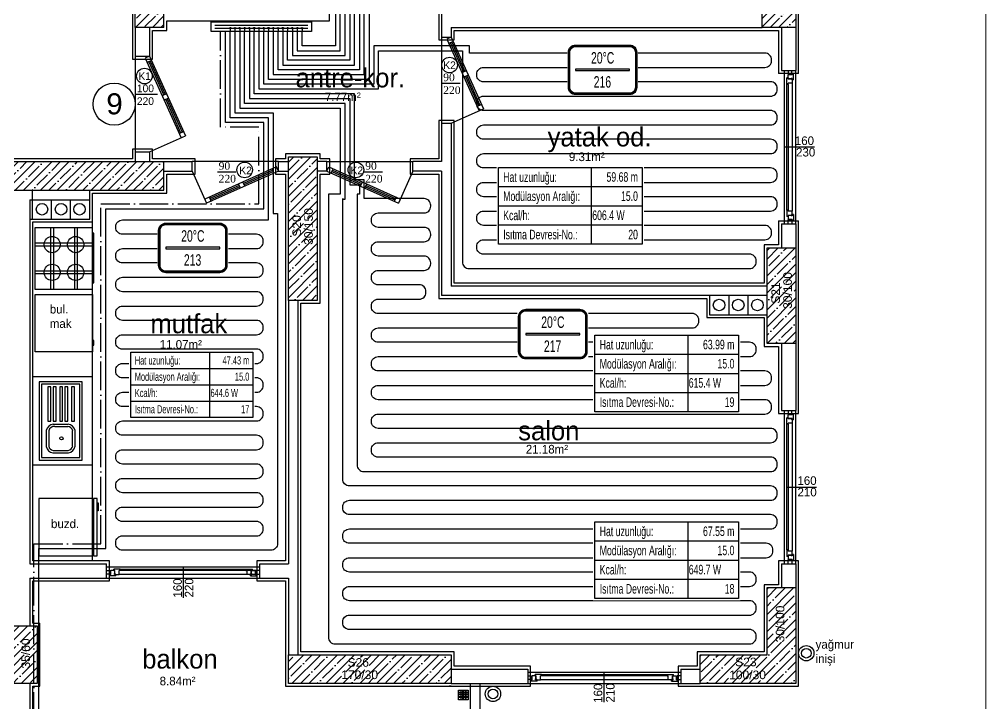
# Model space of a CAD drawing. Header units: centimetres. Extents: x 275281 to 287704, y -444050 to -441150.
# Drawn here: x 280409 to 281418, y -443572 to -442857 of the extents above; entities that cross this region are included whole.
import ezdxf
from ezdxf.enums import TextEntityAlignment as Align

# ---------------------------------------------------------------- set-up
doc = ezdxf.new("R2010")
doc.units = ezdxf.units.CM
doc.linetypes.add('ROTAS_ISITMA_DONUS', pattern=[40, 30, -5, 0, -5])
doc.layers.add('ANTED', color=144, linetype='CONTINUOUS', lineweight=0)
doc.layers.add('ROTAS-ISITMA-PEX', color=1, linetype='Continuous', lineweight=30)
for name, color, linetype in [('MKDU0', 50, 'CONTINUOUS'), ('ROTAS-ISITMA-DONUS-BORU', 30, 'ROTAS_ISITMA_DONUS'), ('ROTAS-ISITMA-ETIKET', 2, 'Continuous'), ('ROTAS-ISITMA-GIDIS-BORU', 10, 'Continuous'), ('ROTAS-ISITMA-KOLLEKTOR', 1, 'Continuous'), ('ROTAS-ISITMA-MAHAL-ETIKET', 2, 'Continuous')]:
    doc.layers.add(name, color=color, linetype=linetype)
doc.styles.add('arial_1_18', font='arial.ttf', dxfattribs={"height": 0.2})
doc.styles.add('ROTAS-YAZI', font='arial.ttf')
pattern_1 = [(45, (257949.839, -437638.89), (-8.838835, 8.838835), []), (45, (257958.678, -437638.89), (-8.838835, 8.838835), [15.625, -3.125, 0, -3.125])]

# ---------------------------------------------------------------- blocks, each defined once
blk = doc.blocks.new('ROTAS-YI-MAHAL')
at = {"color": 2, "extrusion": (0, 0, -1)}
for points in [[(35.7, -18.4), (35.7, 18.4, 0.414214), (28.2, 25.9), (-28.2, 25.9, 0.414214), (-35.7, 18.4), (-35.7, -18.4, 0.414214), (-28.2, -25.9), (28.2, -25.9, 0.414214)], [(34.2, -18.4), (34.2, 18.4, 0.414214), (28.2, 24.4), (-28.2, 24.4, 0.414214), (-34.2, 18.4), (-34.2, -18.4, 0.414214), (-28.2, -24.4), (28.2, -24.4, 0.414214)]]:
    blk.add_lwpolyline(points, format="xyb", close=True, dxfattribs=at)
at = {"color": 4, "extrusion": (0, 0, -1)}
for points in [[(35.2, -18.4), (35.2, 18.4, 0.414214), (28.2, 25.4), (-28.2, 25.4, 0.414214), (-35.2, 18.4), (-35.2, -18.4, 0.414214), (-28.2, -25.4), (28.2, -25.4, 0.414214)], [(34.7, -18.4), (34.7, 18.4, 0.414214), (28.2, 24.9), (-28.2, 24.9, 0.414214), (-34.7, 18.4), (-34.7, -18.4, 0.414214), (-28.2, -24.9), (28.2, -24.9, 0.414214)]]:
    blk.add_lwpolyline(points, format="xyb", close=True, dxfattribs=at)
at = {"color": 2, "extrusion": (0, 0, -1)}
blk.add_lwpolyline([(28.2, -0.8), (-28.2, -0.8), (-28.2, 0.8), (28.2, 0.8)], close=True, dxfattribs=at)
at = {"color": 4, "style": 'ROTAS-YAZI', "width": 0.65}
blk.add_attdef('DERECE', (-12.1, 6.5), '', height=12, dxfattribs=at)
at = {"color": 2, "style": 'ROTAS-YAZI', "width": 0.65, "flags": 1}
for tag in ['ALAN', 'MAHAL']:
    blk.add_attdef(tag, (0, 0), '', height=5, dxfattribs=at)
at = {"color": 1, "style": 'ROTAS-YAZI', "width": 0.65}
blk.add_attdef('NO', (-9.3, -18.6), '', height=12, dxfattribs=at)
blk = doc.blocks.new('ROTAS-YI-ETIKET')
at = {"color": 2}
for p, q in [((96.9, 0), (96.9, -80)), ((0, -20), (150, -20)), ((0, -40), (150, -40)), ((0, -60), (150, -60))]:
    blk.add_line(p, q, dxfattribs=at)
at = {"color": 2, "extrusion": (0, 0, -1)}
blk.add_lwpolyline([(-150, 0), (-150, -80), (0, -80), (0, 0)], close=True, dxfattribs=at)
at = {"color": 2, "style": 'ROTAS-YAZI', "width": 0.65}
for s, p in [('Hat uzunluğu:', (5, -10)), ('Modülasyon Aralığı:', (5, -30)), ('Kcal/h:', (5, -50)), ('Isıtma Devresi-No.:', (5, -70))]:
    blk.add_text(s, height=10, dxfattribs=at).set_placement(p, align=Align.MIDDLE_LEFT)
at = {"color": 2, "style": 'ROTAS-YAZI', "width": 0.65, "flags": 1}
for tag in ['ALAN', 'NO', 'DERECE', 'BORU', 'MAHAL']:
    blk.add_attdef(tag, (0, 0), '', height=5, dxfattribs=at)
at = {"color": 2, "style": 'ROTAS-YAZI', "width": 0.65}
for tag, p in [('UZ', (145.7, -14.9)), ('AR', (145.7, -34.9)), ('NO1', (145.7, -75))]:
    blk.add_attdef(tag, text='', height=10, dxfattribs=at).set_placement(p, align=Align.RIGHT)
blk.add_attdef('YER', (98, -54.9), '', height=10, dxfattribs=at)

msp = doc.modelspace()

# ---------------------------------------------------------------- hatches: boundary and pattern name
at = {"layer": 'MKDU0', "ltscale": 0.03}
h = msp.add_hatch(dxfattribs=at)
h.set_pattern_fill('ANSI35', color=8, scale=50, style=0)
h.set_pattern_definition(pattern_1)
h.paths.add_polyline_path([(280559.7, -442560.8), (280529.7, -442560.8), (280529.7, -442865.8), (280559.7, -442865.8)])
h.paths.add_polyline_path([(280557.2, -442848.1), (280557.2, -442779.1), (280543.2, -442779.1), (280543.2, -442848.1)], flags=24)
h = msp.add_hatch(dxfattribs=at)
h.set_pattern_fill('ANSI35', color=8, scale=50, style=0)
h.set_pattern_definition(pattern_1)
h.paths.add_polyline_path([(281219.7, -442805.8), (281184.7, -442805.8), (281184.7, -442865.8), (281219.7, -442865.8)])
h.paths.add_polyline_path([(281214.8, -442851.8), (281214.8, -442815.7), (281200.8, -442815.7), (281200.8, -442851.8)], flags=24)
h.paths.add_polyline_path([(281202, -442846.3), (281202, -442819.3), (281188, -442819.3), (281188, -442846.3)], flags=24)
h = msp.add_hatch(dxfattribs=at)
h.set_pattern_fill('ANSI35', color=8, scale=50, style=0)
h.set_pattern_definition(pattern_1)
h.paths.add_polyline_path([(280719.7, -443000.8), (280689.7, -443000.8), (280689.7, -443150.8), (280719.7, -443150.8)])
h.paths.add_polyline_path([(280717.7, -443095.2), (280717.7, -443052.1), (280703.7, -443052.1), (280703.7, -443095.2)], flags=24)
h.paths.add_polyline_path([(280705.4, -443086.6), (280705.4, -443059.5), (280691.4, -443059.5), (280691.4, -443086.6)], flags=24)
h = msp.add_hatch(dxfattribs=at)
h.set_pattern_fill('ANSI35', color=8, scale=50, style=0)
h.set_pattern_definition(pattern_1)
h.paths.add_polyline_path([(280559.7, -443035.8), (280559.7, -443005.8), (280259.7, -443005.8), (280259.7, -443035.8)])
h.paths.add_polyline_path([(280282.4, -443033.3), (280351.4, -443033.3), (280351.4, -443019.3), (280282.4, -443019.3)], flags=24)
h = msp.add_hatch(dxfattribs=at)
h.set_pattern_fill('ANSI35', color=8, scale=50, style=0)
h.set_pattern_definition(pattern_1)
h.paths.add_polyline_path([(281219.7, -443095.8), (281189.7, -443095.8), (281189.7, -443195.8), (281219.7, -443195.8)])
h.paths.add_polyline_path([(281218.1, -443161.9), (281218.1, -443118.8), (281204.1, -443118.8), (281204.1, -443161.9)], flags=24)
h.paths.add_polyline_path([(281205.7, -443156.6), (281205.7, -443129.6), (281191.7, -443129.6), (281191.7, -443156.6)], flags=24)
h = msp.add_hatch(dxfattribs=at)
h.set_pattern_fill('ANSI35', color=8, scale=50, style=0)
h.set_pattern_definition(pattern_1)
h.paths.add_polyline_path([(281219.7, -443450.8), (281189.7, -443450.8), (281189.7, -443520.8), (281119.7, -443520.8), (281119.7, -443550.8), (281219.7, -443550.8)])
h.paths.add_polyline_path([(281210.2, -443510.3), (281210.2, -443467.2), (281196.3, -443467.2), (281196.3, -443510.3)], flags=24)
h.paths.add_polyline_path([(281147.8, -443548.9), (281190.9, -443548.9), (281190.9, -443534.9), (281147.8, -443534.9)], flags=24)
h.paths.add_polyline_path([(281154, -443535.3), (281181.1, -443535.3), (281181.1, -443521.4), (281154, -443521.4)], flags=24)
h = msp.add_hatch(dxfattribs=at)
h.set_pattern_fill('ANSI35', color=8, scale=50, style=0)
h.set_pattern_definition(pattern_1)
h.paths.add_polyline_path([(280427.2, -443490.8), (280392.2, -443490.8), (280392.2, -443550.8), (280427.2, -443550.8)])
h.paths.add_polyline_path([(280422.3, -443537.6), (280422.3, -443501.5), (280408.3, -443501.5), (280408.3, -443537.6)], flags=24)
h.paths.add_polyline_path([(280409.2, -443534), (280409.2, -443507), (280395.3, -443507), (280395.3, -443534)], flags=24)
h = msp.add_hatch(dxfattribs=at)
h.set_pattern_fill('ANSI35', color=8, scale=50, style=0)
h.set_pattern_definition(pattern_1)
h.paths.add_polyline_path([(280859.7, -443520.8), (280689.7, -443520.8), (280689.7, -443550.8), (280859.7, -443550.8)])
h.paths.add_polyline_path([(280742.5, -443548.8), (280785.6, -443548.8), (280785.6, -443534.8), (280742.5, -443534.8)], flags=24)
h.paths.add_polyline_path([(280749.1, -443535.9), (280776.2, -443535.9), (280776.2, -443521.9), (280749.1, -443521.9)], flags=24)

# ---------------------------------------------------------------- linework, layer by layer
at = {"layer": 'ANTED'}
msp.add_line((281418.1, -444049.6), (281418.1, -441149.6), dxfattribs=at)
at = {"layer": 'MKDU0', "color": 8, "ltscale": 0.03}
for p, q in [((280526.7, -442790.8), (280526.7, -442865.8)), ((281222.7, -442865.8), (281222.7, -442805.8)), ((280732.7, -442858.8), (280732.7, -442832.8)), ((280849.7, -442845.8), (280849.7, -442875.8)), ((280562.7, -442858.7), (280732.7, -442858.7)), ((280562.7, -442868.8), (280562.7, -442858.7)), ((280846.7, -442850.8), (280846.7, -442865.8)), ((280526.7, -442865.8), (280526.7, -442898.8)), ((280529.7, -442865.8), (280529.7, -442895.8)), ((280544.7, -442865.8), (280544.7, -442895.8)), ((280547.7, -442898.8), (280547.7, -442868.8)), ((280547.7, -442868.8), (280562.7, -442868.8)), ((280846.7, -442865.8), (280846.7, -442878.8)), ((280859.7, -442865.8), (280859.7, -442875.8)), ((280859.7, -442865.8), (281184.7, -442865.8)), ((280862.7, -442878.8), (280862.7, -442868.8)), ((280862.7, -442868.8), (280909.7, -442868.8)), ((280909.7, -442868.8), (281184.7, -442868.8)), ((281184.7, -442868.8), (281201.7, -442868.8)), ((281201.7, -442868.8), (281201.7, -442913.8)), ((281204.7, -442865.8), (281204.7, -442910.8)), ((281219.7, -442865.8), (281219.7, -442910.8)), ((281222.7, -442913.8), (281222.7, -442865.8)), ((280846.7, -442878.8), (280862.7, -442878.8)), ((280849.7, -442875.8), (280859.7, -442875.8)), ((280849.7, -442875.8), (280849.7, -442965.8)), ((280859.7, -442875.8), (280855.1, -442877.8)), ((280855.1, -442877.8), (280888.8, -442952.7)), ((280859.7, -442875.8), (280893.4, -442950.6)), ((280861.8, -442880.3), (280857.2, -442882.4)), ((280858.8, -442881.6), (280872.6, -442912.2)), ((280860.3, -442881), (280874, -442911.6)), ((280526.7, -442898.8), (280547.7, -442898.8)), ((280529.7, -442895.8), (280544.7, -442895.8)), ((280529.7, -442895.8), (280529.7, -442995.8)), ((280544.7, -442895.8), (280540.1, -442897.8)), ((280540.1, -442897.8), (280577.5, -442981)), ((280546.8, -442900.3), (280542.2, -442902.4)), ((280544.7, -442895.8), (280582.1, -442979)), ((280543.8, -442901.6), (280559.4, -442936.4)), ((280545.3, -442901), (280560.9, -442935.8)), ((280875.5, -442910.9), (280870.9, -442913)), ((280877.6, -442915.5), (280873, -442917.5)), ((280874.6, -442916.8), (280888.4, -442947.4)), ((280876.1, -442916.2), (280889.8, -442946.8)), ((281222.7, -442913.8), (281201.7, -442913.8)), ((281204.7, -442910.8), (281219.7, -442910.8)), ((281207.9, -443070.8), (281207.9, -442910.8)), ((281210.3, -442925.2), (281210.3, -442918.4)), ((281211.7, -442918.4), (281210.3, -442918.4)), ((281211.7, -442910.8), (281211.7, -442914.8)), ((281211.7, -442914.8), (281215.7, -442914.8)), ((281215.9, -442915.3), (281211.7, -442915.3)), ((281211.7, -442919.3), (281211.7, -442915.3)), ((281211.7, -442918.4), (281211.7, -442919.6)), ((281214.9, -442919.3), (281211.7, -442919.3)), ((281214.9, -442919.6), (281211.7, -442919.6)), ((281215.9, -442919), (281214.9, -442919)), ((281214.9, -442919.3), (281214.9, -442919)), ((281214.9, -442919.9), (281214.9, -442919.6)), ((281215.4, -442919.9), (281214.9, -442919.9)), ((281215.9, -442919.6), (281215.4, -442919.6)), ((281215.4, -442919.9), (281215.4, -442919.6)), ((281215.7, -442914.8), (281215.7, -442910.8)), ((281215.9, -442915.3), (281215.9, -442914.1)), ((281217.3, -442914.1), (281215.9, -442914.1)), ((281215.9, -442920.5), (281215.9, -442919)), ((281215.9, -442919.6), (281215.9, -442924)), ((281217.3, -442920.5), (281215.9, -442920.5)), ((281217.3, -442920.5), (281217.3, -442914.1)), ((281219.7, -443070.8), (281219.7, -442910.8)), ((280869.2, -442924.2), (280849.9, -442924.2)), ((281210.3, -443056.4), (281210.3, -442925.2)), ((281211.7, -442925.2), (281210.3, -442925.2)), ((281211.7, -442925.2), (281211.7, -442924)), ((281215.9, -442924), (281211.7, -442924)), ((281211.7, -442925.2), (281211.7, -443056.4)), ((281215.9, -442924), (281215.9, -443057.6)), ((280552.8, -442935.7), (280529.7, -442935.7)), ((280562.4, -442935.1), (280557.8, -442937.1)), ((280564.4, -442939.6), (280559.9, -442941.7)), ((280562.9, -442940.3), (280578.6, -442975.1)), ((280561.5, -442941), (280577.1, -442975.7)), ((280859.7, -442965.8), (280893.4, -442950.6)), ((280886.7, -442948.1), (280891.3, -442946.1)), ((280862.7, -442962.8), (280846.7, -442962.8)), ((280846.7, -442962.8), (280846.7, -443002.8)), ((280849.7, -442965.8), (280849.7, -443005.8)), ((280849.7, -442965.8), (280859.7, -442965.8)), ((280859.7, -442965.8), (280859.7, -443135.8)), ((280862.7, -443132.8), (280862.7, -442962.8)), ((280544.7, -442995.8), (280582.1, -442979)), ((280575.5, -442976.5), (280580, -442974.4)), ((281239.3, -442990.8), (281207.9, -442990.8)), ((280547.7, -442992.8), (280526.7, -442992.8)), ((280526.7, -442992.8), (280526.7, -443002.8)), ((280529.7, -442995.8), (280544.7, -442995.8)), ((280529.7, -442995.8), (280529.7, -443005.8)), ((280544.7, -442995.8), (280544.7, -443005.8)), ((280547.7, -443002.8), (280547.7, -442992.8)), ((280722.7, -442997.8), (280686.7, -442997.8)), ((280686.7, -442997.8), (280686.7, -443002.8)), ((280722.7, -443002.8), (280722.7, -442997.8)), ((280526.7, -443002.8), (280292.7, -443002.8)), ((280559.7, -443002.8), (280547.7, -443002.8)), ((280592.2, -443002.8), (280559.7, -443002.8)), ((280559.7, -443005.8), (280589.2, -443005.8)), ((280589.2, -443015.8), (280589.2, -443005.8)), ((280679.2, -443005.8), (280589.2, -443005.8)), ((280592.2, -443018.8), (280592.2, -443002.8)), ((280677.2, -443011.2), (280602.3, -443044.9)), ((280686.7, -443002.8), (280676.2, -443002.8)), ((280676.2, -443002.8), (280676.2, -443018.8)), ((280679.2, -443015.8), (280677.2, -443011.2)), ((280679.2, -443005.8), (280689.7, -443005.8)), ((280679.2, -443015.8), (280679.2, -443005.8)), ((280729.8, -443005.8), (280719.7, -443005.8)), ((280732.8, -443002.8), (280722.7, -443002.8)), ((280729.8, -443015.8), (280729.8, -443005.8)), ((280729.8, -443005.8), (280819.8, -443005.8)), ((280729.8, -443015.8), (280731.8, -443011.2)), ((280731.8, -443011.2), (280806.7, -443044.9)), ((280732.8, -443018.8), (280732.8, -443002.8)), ((280846.7, -443002.8), (280816.8, -443002.8)), ((280816.8, -443002.8), (280816.8, -443018.8)), ((280849.7, -443005.8), (280819.8, -443005.8)), ((280819.8, -443015.8), (280819.8, -443005.8)), ((280559.7, -443015.8), (280589.2, -443015.8)), ((280562.7, -443038.8), (280562.7, -443018.8)), ((280562.7, -443018.8), (280592.2, -443018.8)), ((280589.2, -443015.8), (280604.3, -443049.4)), ((280679.2, -443015.8), (280604.3, -443049.4)), ((280634.9, -443016.8), (280615.6, -443016.8)), ((280673.3, -443014.9), (280642.7, -443028.6)), ((280674, -443016.3), (280643.4, -443030.1)), ((280674.6, -443017.8), (280672.6, -443013.3)), ((280676.2, -443018.8), (280686.7, -443018.8)), ((280679.2, -443015.8), (280689.7, -443015.8)), ((280686.7, -443018.8), (280686.7, -443150.8)), ((280729.8, -443015.8), (280719.7, -443015.8)), ((280722.7, -443153.8), (280722.7, -443018.8)), ((280722.7, -443018.8), (280732.8, -443018.8)), ((280729.8, -443015.8), (280804.7, -443049.4)), ((280734.3, -443017.8), (280736.4, -443013.3)), ((280735, -443016.3), (280765.6, -443030.1)), ((280735.7, -443014.9), (280766.3, -443028.6)), ((280788, -443016.8), (280768.6, -443016.8)), ((280819.8, -443015.8), (280804.7, -443049.4)), ((280816.8, -443018.8), (280846.7, -443018.8)), ((280849.7, -443015.8), (280819.8, -443015.8)), ((280846.7, -443018.8), (280846.7, -443148.8)), ((280849.7, -443015.8), (280849.7, -443145.8)), ((280638.2, -443030.7), (280607.6, -443044.4)), ((280639.5, -443033.6), (280637.4, -443029.1)), ((280644, -443031.6), (280642, -443027)), ((280764.9, -443031.6), (280767, -443027)), ((280769.5, -443033.6), (280771.5, -443029.1)), ((280770.8, -443030.7), (280801.4, -443044.4)), ((280422.2, -443065.8), (280422.2, -443035.8)), ((280482.2, -443065.8), (280482.2, -443035.8)), ((280482.2, -443065.8), (280482.2, -443035.8)), ((280482.2, -443065.8), (280482.2, -443035.8)), ((280482.2, -443065.8), (280482.2, -443035.8)), ((280482.2, -443065.8), (280482.2, -443035.8)), ((280485.1, -443422.8), (280485.1, -443038.8)), ((280485.2, -443068.8), (280485.2, -443038.8)), ((280485.2, -443038.8), (280562.7, -443038.8)), ((280638.8, -443032.1), (280608.2, -443045.9)), ((280770.2, -443032.1), (280800.8, -443045.9)), ((280419.7, -443045.8), (280419.7, -443425.8)), ((280419.7, -443045.8), (280482.2, -443045.8)), ((280442.2, -443065.8), (280442.2, -443045.8)), ((280462.2, -443065.8), (280462.2, -443045.8)), ((280606.8, -443042.8), (280608.9, -443047.4)), ((280802.1, -443042.8), (280800.1, -443047.4)), ((281211.7, -443056.4), (281210.3, -443056.4)), ((281210.3, -443056.4), (281210.3, -443063.2)), ((281211.7, -443056.4), (281211.7, -443057.6)), ((281215.9, -443057.6), (281211.7, -443057.6)), ((281215.4, -443061.7), (281214.9, -443061.7)), ((281214.9, -443061.7), (281214.9, -443062)), ((281215.4, -443061.7), (281215.4, -443062)), ((281215.9, -443062), (281215.9, -443057.6)), ((281217.3, -443061.1), (281215.9, -443061.1)), ((281215.9, -443061.1), (281215.9, -443062.6)), ((281217.3, -443061.1), (281217.3, -443067.5)), ((280419.7, -443065.8), (280482.2, -443065.8)), ((280422.7, -443068.8), (280485.2, -443068.8)), ((280422.7, -443422.8), (280422.7, -443068.8)), ((281201.7, -443067.8), (281201.7, -443092.8)), ((281201.7, -443067.8), (281222.7, -443067.8)), ((281204.7, -443070.8), (281204.7, -443095.8)), ((281204.7, -443070.8), (281219.7, -443070.8)), ((281211.7, -443063.2), (281210.3, -443063.2)), ((281211.7, -443063.2), (281211.7, -443062)), ((281214.9, -443062), (281211.7, -443062)), ((281211.7, -443062.3), (281211.7, -443066.3)), ((281214.9, -443062.3), (281211.7, -443062.3)), ((281215.9, -443066.3), (281211.7, -443066.3)), ((281211.7, -443070.8), (281211.7, -443066.8)), ((281211.7, -443066.8), (281215.7, -443066.8)), ((281214.9, -443062.3), (281214.9, -443062.6)), ((281215.9, -443062.6), (281214.9, -443062.6)), ((281215.9, -443062), (281215.4, -443062)), ((281215.7, -443066.8), (281215.7, -443070.8)), ((281215.9, -443066.3), (281215.9, -443067.5)), ((281217.3, -443067.5), (281215.9, -443067.5)), ((281219.7, -443070.8), (281219.7, -443095.8)), ((281222.7, -443095.8), (281222.7, -443067.8)), ((280425.2, -443139.5), (280425.1, -443074.5)), ((280425.1, -443074.5), (280485.1, -443074.5)), ((280441.2, -443074.5), (280441.2, -443139.5)), ((280444.2, -443074.5), (280444.2, -443139.5)), ((280466.1, -443074.5), (280466.1, -443139.5)), ((280469.1, -443074.5), (280469.1, -443139.5)), ((280485.2, -443139.5), (280485.1, -443074.5)), ((280486.4, -443080.6), (280485.1, -443080.6)), ((280486.4, -443122.4), (280486.4, -443080.6)), ((280485.2, -443091), (280425.2, -443091)), ((280485.2, -443094), (280425.2, -443094)), ((281201.7, -443092.8), (281186.7, -443092.8)), ((281186.7, -443092.8), (281186.7, -443132.8)), ((281222.7, -443145.8), (281222.7, -443095.8)), ((280485.2, -443120.1), (280425.2, -443120.1)), ((280486.4, -443132.4), (280486.4, -443122.4)), ((280485.2, -443123.1), (280425.2, -443123.1)), ((280485.2, -443132.4), (280486.4, -443132.4)), ((280485.2, -443139.5), (280425.2, -443139.5)), ((281189.7, -443135.8), (280859.7, -443135.8)), ((281186.7, -443132.8), (280862.7, -443132.8)), ((280425.1, -443144.6), (280485.1, -443144.6)), ((280425.1, -443204.6), (280425.1, -443144.6)), ((280485.1, -443144.6), (280485.2, -443204.6)), ((280686.7, -443150.8), (280686.7, -443422.8)), ((280689.7, -443150.8), (280689.7, -443425.8)), ((280699.7, -443150.8), (280699.7, -443520.8)), ((280846.7, -443148.8), (281126.7, -443148.8)), ((281189.7, -443145.8), (280849.7, -443145.8)), ((281126.7, -443148.8), (281126.7, -443168.8)), ((281129.7, -443145.8), (281129.7, -443165.8)), ((281129.7, -443145.8), (281129.7, -443165.8)), ((281129.7, -443145.8), (281129.7, -443165.8)), ((281149.7, -443145.8), (281149.7, -443165.8)), ((281169.7, -443145.8), (281169.7, -443165.8)), ((281222.7, -443268.8), (281222.7, -443145.8)), ((280702.7, -443517.8), (280702.7, -443153.8)), ((280702.7, -443153.8), (280722.7, -443153.8)), ((281126.7, -443168.8), (281186.7, -443168.8)), ((281129.7, -443165.8), (281189.7, -443165.8)), ((281186.7, -443168.8), (281186.7, -443198.8)), ((280486.4, -443192.5), (280485.2, -443192.5)), ((280486.4, -443197.5), (280486.4, -443192.5)), ((280485.2, -443197.5), (280486.4, -443197.5)), ((281186.7, -443198.8), (281201.7, -443198.8)), ((281201.7, -443198.8), (281201.7, -443268.8)), ((281204.7, -443195.8), (281204.7, -443265.8)), ((281219.7, -443195.8), (281219.7, -443265.8)), ((280485.2, -443204.6), (280425.2, -443204.6)), ((280485.1, -443230.7), (280422.7, -443230.7)), ((280429.3, -443235.7), (280429.3, -443317.5)), ((280474.3, -443235.7), (280429.3, -443235.7)), ((280431.8, -443238.2), (280431.8, -443315)), ((280471.8, -443238.2), (280431.8, -443238.2)), ((280438.5, -443241), (280438.5, -443277)), ((280441.5, -443241), (280438.5, -443241)), ((280441.5, -443277), (280441.5, -443241)), ((280444, -443241), (280444, -443277)), ((280447, -443241), (280444, -443241)), ((280447, -443277), (280447, -443241)), ((280450.8, -443241), (280450.8, -443277)), ((280453.8, -443241), (280450.8, -443241)), ((280453.8, -443277), (280453.8, -443241)), ((280456.3, -443241), (280456.3, -443277)), ((280459.3, -443241), (280456.3, -443241)), ((280459.3, -443277), (280459.3, -443241)), ((280463.1, -443241), (280463.1, -443277)), ((280466.1, -443241), (280463.1, -443241)), ((280466.1, -443277), (280466.1, -443241)), ((280471.8, -443315), (280471.8, -443238.2)), ((280474.3, -443317.5), (280474.3, -443235.7)), ((281201.7, -443268.8), (281222.7, -443268.8)), ((281204.7, -443265.8), (281219.7, -443265.8)), ((281207.9, -443425.8), (281207.9, -443265.8)), ((281210.3, -443280.2), (281210.3, -443273.4)), ((281211.7, -443273.4), (281210.3, -443273.4)), ((281211.7, -443265.8), (281211.7, -443269.8)), ((281211.7, -443269.8), (281215.7, -443269.8)), ((281215.9, -443270.3), (281211.7, -443270.3)), ((281211.7, -443274.3), (281211.7, -443270.3)), ((281211.7, -443273.4), (281211.7, -443274.6)), ((281215.7, -443269.8), (281215.7, -443265.8)), ((281215.9, -443270.3), (281215.9, -443269.1)), ((281217.3, -443269.1), (281215.9, -443269.1)), ((281217.3, -443275.5), (281217.3, -443269.1)), ((281219.7, -443425.8), (281219.7, -443265.8)), ((280438.5, -443277), (280441.5, -443277)), ((280444, -443277), (280447, -443277)), ((280444.1, -443280), (280459.5, -443280)), ((280445.8, -443282.5), (280459.5, -443282.5)), ((280450.8, -443277), (280453.8, -443277)), ((280456.3, -443277), (280459.3, -443277)), ((280463.1, -443277), (280466.1, -443277)), ((281210.3, -443411.4), (281210.3, -443280.2)), ((281211.7, -443280.2), (281210.3, -443280.2)), ((281214.9, -443274.3), (281211.7, -443274.3)), ((281214.9, -443274.6), (281211.7, -443274.6)), ((281211.7, -443280.2), (281211.7, -443279)), ((281215.9, -443279), (281211.7, -443279)), ((281211.7, -443280.2), (281211.7, -443411.4)), ((281215.9, -443274), (281214.9, -443274)), ((281214.9, -443274.3), (281214.9, -443274)), ((281214.9, -443274.9), (281214.9, -443274.6)), ((281215.4, -443274.9), (281214.9, -443274.9)), ((281215.9, -443274.6), (281215.4, -443274.6)), ((281215.4, -443274.9), (281215.4, -443274.6)), ((281215.9, -443275.5), (281215.9, -443274)), ((281215.9, -443274.6), (281215.9, -443279)), ((281217.3, -443275.5), (281215.9, -443275.5)), ((281215.9, -443279), (281215.9, -443412.6)), ((280436.8, -443286.6), (280436.8, -443303.4)), ((280439.3, -443286.9), (280439.3, -443303.1)), ((280464.3, -443302.9), (280464.3, -443287.1)), ((280466.8, -443303.2), (280466.8, -443286.8)), ((280443.7, -443310), (280459.9, -443310)), ((280443.9, -443307.5), (280459.6, -443307.5)), ((280422.7, -443322.5), (280485.1, -443322.5)), ((280429.3, -443317.5), (280474.3, -443317.5)), ((280431.8, -443315), (280471.8, -443315)), ((281210.1, -443345.8), (281241.5, -443345.8)), ((280485.2, -443357.6), (280429, -443357.6)), ((280429, -443357.6), (280429, -443417.6)), ((280485.1, -443417.6), (280485.2, -443357.6)), ((280485.2, -443362.6), (280486.1, -443362.6)), ((280486.1, -443357.6), (280486.1, -443417.6)), ((280490, -443357.6), (280486.1, -443357.6)), ((280490, -443417.6), (280490, -443357.6)), ((280490, -443362.3), (280491.1, -443362.3)), ((280490, -443370.7), (280490, -443362.3)), ((280491.1, -443362.3), (280491.1, -443370.7)), ((280491.1, -443370.7), (280490, -443370.7)), ((280485.1, -443412.6), (280486.1, -443412.6)), ((281211.7, -443411.4), (281210.3, -443411.4)), ((281210.3, -443411.4), (281210.3, -443418.2)), ((281211.7, -443411.4), (281211.7, -443412.6)), ((281215.9, -443412.6), (281211.7, -443412.6)), ((281215.9, -443417), (281215.9, -443412.6)), ((280502.7, -443422.8), (280422.7, -443422.8)), ((280429, -443417.6), (280485.1, -443417.6)), ((280486.1, -443417.6), (280490, -443417.6)), ((280502.7, -443443.8), (280502.7, -443422.8)), ((280686.7, -443422.8), (280656.7, -443422.8)), ((280656.7, -443422.8), (280656.7, -443443.8)), ((281222.7, -443422.8), (281201.7, -443422.8)), ((281201.7, -443422.8), (281201.7, -443447.7)), ((281211.7, -443418.2), (281210.3, -443418.2)), ((281211.7, -443418.2), (281211.7, -443417)), ((281214.9, -443417), (281211.7, -443417)), ((281211.7, -443417.3), (281211.7, -443421.3)), ((281214.9, -443417.3), (281211.7, -443417.3)), ((281215.9, -443421.3), (281211.7, -443421.3)), ((281211.7, -443425.8), (281211.7, -443421.8)), ((281211.7, -443421.8), (281215.7, -443421.8)), ((281215.4, -443416.7), (281214.9, -443416.7)), ((281214.9, -443416.7), (281214.9, -443417)), ((281214.9, -443417.3), (281214.9, -443417.6)), ((281215.9, -443417.6), (281214.9, -443417.6)), ((281215.4, -443416.7), (281215.4, -443417)), ((281215.9, -443417), (281215.4, -443417)), ((281215.7, -443421.8), (281215.7, -443425.8)), ((281217.3, -443416.1), (281215.9, -443416.1)), ((281215.9, -443416.1), (281215.9, -443417.6)), ((281215.9, -443421.3), (281215.9, -443422.5)), ((281217.3, -443422.5), (281215.9, -443422.5)), ((281217.3, -443416.1), (281217.3, -443422.5)), ((281222.7, -443450.7), (281222.7, -443422.8)), ((280419.7, -443425.8), (280499.7, -443425.8)), ((280499.7, -443440.8), (280499.7, -443425.8)), ((280499.7, -443429), (280659.7, -443429)), ((280499.7, -443432.8), (280503.7, -443432.8)), ((280503.7, -443432.8), (280503.7, -443436.8)), ((280508.2, -443432.8), (280504.2, -443432.8)), ((280504.2, -443437), (280504.2, -443432.8)), ((280507.3, -443432.8), (280507.3, -443431.4)), ((280514.1, -443431.4), (280507.3, -443431.4)), ((280507.3, -443432.8), (280508.5, -443432.8)), ((280508.2, -443436), (280508.2, -443432.8)), ((280508.5, -443436), (280508.5, -443432.8)), ((280512.9, -443437), (280512.9, -443432.8)), ((280514.1, -443432.8), (280512.9, -443432.8)), ((280514.1, -443431.4), (280652.1, -443431.4)), ((280514.1, -443432.8), (280514.1, -443431.4)), ((280655.2, -443432.8), (280514.1, -443432.8)), ((280579.7, -443429), (280579.7, -443461.3)), ((280645.3, -443432.8), (280645.3, -443431.4)), ((280645.3, -443431.4), (280652.1, -443431.4)), ((280645.3, -443432.8), (280646.5, -443432.8)), ((280646.5, -443437), (280646.5, -443432.8)), ((280652.1, -443432.8), (280650.9, -443432.8)), ((280650.9, -443436), (280650.9, -443432.8)), ((280651.2, -443432.8), (280655.2, -443432.8)), ((280651.2, -443436), (280651.2, -443432.8)), ((280652.1, -443432.8), (280652.1, -443431.4)), ((280655.2, -443437), (280655.2, -443432.8)), ((280659.7, -443432.8), (280655.7, -443432.8)), ((280655.7, -443432.8), (280655.7, -443436.8)), ((280659.7, -443440.8), (280659.7, -443425.8)), ((280659.7, -443425.8), (280689.7, -443425.8)), ((281204.7, -443425.8), (281204.7, -443450.7)), ((281204.7, -443425.8), (281219.7, -443425.8)), ((281219.7, -443425.8), (281219.7, -443450.7)), ((280419.7, -443440.8), (280419.7, -443490.8)), ((280419.7, -443440.8), (280499.7, -443440.8)), ((280422.7, -443487.8), (280422.7, -443443.8)), ((280422.7, -443443.8), (280502.7, -443443.8)), ((280503.7, -443436.8), (280499.7, -443436.8)), ((280499.7, -443440.8), (280659.7, -443440.8)), ((280503, -443438.4), (280503, -443437)), ((280504.2, -443437), (280503, -443437)), ((280509.4, -443438.4), (280503, -443438.4)), ((280508.2, -443436), (280507.9, -443436)), ((280507.9, -443437), (280507.9, -443436)), ((280509.4, -443437), (280507.9, -443437)), ((280508.8, -443436), (280508.5, -443436)), ((280508.8, -443436.5), (280508.5, -443436.5)), ((280508.5, -443437), (280508.5, -443436.5)), ((280508.5, -443437), (280512.9, -443437)), ((280508.8, -443436.5), (280508.8, -443436)), ((280509.4, -443438.4), (280509.4, -443437)), ((280656.4, -443437), (280512.9, -443437)), ((280650.9, -443437), (280646.5, -443437)), ((280650, -443438.4), (280650, -443437)), ((280650, -443437), (280651.5, -443437)), ((280650, -443438.4), (280656.4, -443438.4)), ((280650.6, -443436.5), (280650.6, -443436)), ((280650.6, -443436), (280650.9, -443436)), ((280650.6, -443436.5), (280650.9, -443436.5)), ((280650.9, -443437), (280650.9, -443436.5)), ((280651.2, -443436), (280651.5, -443436)), ((280651.5, -443437), (280651.5, -443436)), ((280655.2, -443437), (280656.4, -443437)), ((280655.7, -443436.8), (280659.7, -443436.8)), ((280656.4, -443438.4), (280656.4, -443437)), ((280656.7, -443443.8), (280686.7, -443443.8)), ((280659.7, -443440.8), (280689.7, -443440.8)), ((280686.7, -443443.8), (280686.7, -443517.8)), ((280689.7, -443440.8), (280689.7, -443520.8)), ((281201.7, -443447.7), (281186.7, -443447.7)), ((281186.7, -443447.7), (281186.7, -443517.8)), ((281222.7, -443553.8), (281222.7, -443450.7)), ((280422.7, -443487.8), (280430.2, -443487.8)), ((280430.2, -443553.8), (280430.2, -443487.8)), ((280686.7, -443517.8), (280686.7, -443553.8)), ((280862.7, -443517.8), (280702.7, -443517.8)), ((280862.7, -443532.8), (280862.7, -443517.8)), ((281186.7, -443517.8), (281116.7, -443517.8)), ((281116.7, -443517.8), (281116.7, -443532.8)), ((280859.7, -443535.8), (280864.7, -443535.8)), ((280859.7, -443535.8), (280939.7, -443535.8)), ((280942.7, -443532.8), (280862.7, -443532.8)), ((280939.7, -443535.8), (280939.7, -443550.8)), ((280942.7, -443553.8), (280942.7, -443532.8)), ((281096.7, -443532.8), (281096.7, -443553.8)), ((281116.7, -443532.8), (281096.7, -443532.8)), ((281099.7, -443535.8), (281119.7, -443535.8)), ((281099.7, -443535.8), (281099.7, -443550.8)), ((280939.7, -443539), (281099.7, -443539)), ((280939.7, -443542.8), (280943.7, -443542.8)), ((280943.7, -443542.8), (280943.7, -443546.8)), ((280948.2, -443542.8), (280944.2, -443542.8)), ((280944.2, -443547), (280944.2, -443542.8)), ((280947.3, -443542.8), (280947.3, -443541.4)), ((280954.1, -443541.4), (280947.3, -443541.4)), ((280947.3, -443542.8), (280948.5, -443542.8)), ((280948.2, -443546), (280947.9, -443546)), ((280947.9, -443547), (280947.9, -443546)), ((280948.2, -443546), (280948.2, -443542.8)), ((280948.5, -443546), (280948.5, -443542.8)), ((280948.8, -443546), (280948.5, -443546)), ((280948.8, -443546.5), (280948.5, -443546.5)), ((280948.5, -443547), (280948.5, -443546.5)), ((280948.8, -443546.5), (280948.8, -443546)), ((280952.9, -443547), (280952.9, -443542.8)), ((280954.1, -443542.8), (280952.9, -443542.8)), ((280954.1, -443541.4), (281085.3, -443541.4)), ((280954.1, -443542.8), (280954.1, -443541.4)), ((281085.3, -443542.8), (280954.1, -443542.8)), ((281019.7, -443570.4), (281019.7, -443539)), ((281085.3, -443541.4), (281092.1, -443541.4)), ((281085.3, -443542.8), (281085.3, -443541.4)), ((281085.3, -443542.8), (281086.5, -443542.8)), ((281086.5, -443547), (281086.5, -443542.8)), ((281090.6, -443546), (281090.9, -443546)), ((281090.6, -443546.5), (281090.6, -443546)), ((281090.6, -443546.5), (281090.9, -443546.5)), ((281090.9, -443546), (281090.9, -443542.8)), ((281092.1, -443542.8), (281090.9, -443542.8)), ((281090.9, -443547), (281090.9, -443546.5)), ((281091.2, -443546), (281091.2, -443542.8)), ((281091.2, -443542.8), (281095.2, -443542.8)), ((281091.2, -443546), (281091.5, -443546)), ((281091.5, -443547), (281091.5, -443546)), ((281092.1, -443542.8), (281092.1, -443541.4)), ((281095.2, -443547), (281095.2, -443542.8)), ((281099.7, -443542.8), (281095.7, -443542.8)), ((281095.7, -443542.8), (281095.7, -443546.8)), ((280419.7, -443550.8), (280419.7, -443660.8)), ((280422.7, -443657.8), (280422.7, -443553.8)), ((280422.7, -443553.8), (280430.2, -443553.8)), ((280686.7, -443553.8), (280859.7, -443553.8)), ((280859.7, -443553.8), (280857.7, -443553.8)), ((280857.7, -443553.8), (280942.7, -443553.8)), ((280859.7, -443550.8), (280864.7, -443550.8)), ((280859.7, -443550.8), (280939.7, -443550.8)), ((280943.7, -443546.8), (280939.7, -443546.8)), ((280939.7, -443550.8), (281099.7, -443550.8)), ((280943, -443548.4), (280943, -443547)), ((280944.2, -443547), (280943, -443547)), ((280949.4, -443548.4), (280943, -443548.4)), ((280949.4, -443547), (280947.9, -443547)), ((280948.5, -443547), (280952.9, -443547)), ((280949.4, -443548.4), (280949.4, -443547)), ((281086.5, -443547), (280952.9, -443547)), ((281090.9, -443547), (281086.5, -443547)), ((281090, -443547), (281091.5, -443547)), ((281090, -443548.4), (281090, -443547)), ((281090, -443548.4), (281096.4, -443548.4)), ((281095.2, -443547), (281096.4, -443547)), ((281095.7, -443546.8), (281099.7, -443546.8)), ((281096.4, -443548.4), (281096.4, -443547)), ((281096.7, -443553.8), (281119.7, -443553.8)), ((281099.7, -443550.8), (281119.7, -443550.8)), ((281119.7, -443553.8), (281222.7, -443553.8)), ((280867.4, -443567.9), (280867.4, -443557.9)), ((280867.4, -443557.9), (280877.4, -443557.9)), ((280867.4, -443567.9), (280867.4, -443557.9)), ((280867.4, -443557.9), (280877.4, -443557.9)), ((280877.4, -443560.4), (280867.4, -443560.4)), ((280877.4, -443561.9), (280867.4, -443561.9)), ((280877.4, -443562.9), (280867.4, -443562.9)), ((280877.4, -443564.9), (280867.4, -443564.9)), ((280877.4, -443565.4), (280867.4, -443565.4)), ((280869.7, -443557.9), (280869.7, -443567.9)), ((280871.4, -443557.9), (280871.4, -443567.9)), ((280872.3, -443557.9), (280872.3, -443567.9)), ((280874.4, -443557.9), (280874.4, -443567.9)), ((280875, -443557.9), (280875, -443567.9)), ((280877.4, -443557.9), (280877.4, -443567.9)), ((280877.4, -443557.9), (280877.4, -443567.9)), ((280877.4, -443567.9), (280867.4, -443567.9)), ((280877.4, -443567.9), (280867.4, -443567.9))]:
    msp.add_line(p, q, dxfattribs=at)
for points in [[(280529.7, -442865.8), (280529.7, -442560.8)], [(280559.7, -442865.8), (280559.7, -442560.8)], [(281184.7, -442865.8), (281184.7, -442805.8)], [(281219.7, -442805.8), (281219.7, -442865.8)], [(280559.7, -442865.8), (280529.7, -442865.8)], [(281219.7, -442865.8), (281184.7, -442865.8)], [(280689.7, -443000.8), (280719.7, -443000.8)], [(280689.7, -443150.8), (280689.7, -443000.8)], [(280719.7, -443000.8), (280719.7, -443150.8)], [(280259.7, -443005.8), (280559.7, -443005.8)], [(280559.7, -443035.8), (280559.7, -443005.8)], [(280259.7, -443035.8), (280559.7, -443035.8)], [(281189.7, -443195.8), (281189.7, -443095.8)], [(281189.7, -443095.8), (281219.7, -443095.8)], [(281219.7, -443095.8), (281219.7, -443195.8)], [(280719.7, -443150.8), (280689.7, -443150.8)], [(281219.7, -443195.8), (281189.7, -443195.8)], [(281189.7, -443520.8), (281189.7, -443450.8)], [(281189.7, -443450.8), (281219.7, -443450.8)], [(281219.7, -443450.8), (281219.7, -443550.8)], [(280392.2, -443490.8), (280427.2, -443490.8)], [(280427.2, -443490.8), (280427.2, -443550.8)], [(280689.7, -443520.8), (280859.7, -443520.8)], [(280689.7, -443550.8), (280689.7, -443520.8)], [(280859.7, -443520.8), (280859.7, -443550.8)], [(281119.7, -443520.8), (281189.7, -443520.8)], [(281119.7, -443550.8), (281119.7, -443520.8)], [(280427.2, -443550.8), (280392.2, -443550.8)], [(280859.7, -443550.8), (280689.7, -443550.8)], [(280879.7, -443550.8), (280879.7, -443660.8)], [(280889.7, -443550.8), (280889.7, -443670.8)], [(281219.7, -443550.8), (281119.7, -443550.8)]]:
    msp.add_lwpolyline(points, dxfattribs=at)
for centre, radius in [((280858.1, -442905), 8.14), ((280539.3, -442916.5), 8.14), ((280507.7, -442945.8), 22), ((280644, -443014.5), 8.14), ((280760.2, -443014.5), 8.14), ((280432.3, -443055.6), 6.03), ((280452.2, -443055.6), 6.03), ((280471.5, -443055.6), 6.03), ((280442.9, -443092.5), 8.48), ((280467.4, -443092.5), 8.48), ((280442.9, -443121.5), 8.48), ((280467.4, -443121.5), 8.48), ((281139.6, -443155.6), 6.03), ((281159.6, -443155.6), 6.03), ((281179.6, -443155.6), 6.03), ((280452.6, -443294.9), 1.68), ((281230.7, -443519.3), 8), ((281230.7, -443519.3), 5), ((280903.4, -443561.8), 8), ((280903.4, -443561.8), 5)]:
    msp.add_circle(centre, radius, dxfattribs=at)
for centre, radius, start, end in [((280445, -443288.3), 8.38, 96.4155, 168.142), ((280445, -443288.3), 5.88, 82.3394, 165.8328), ((280458.6, -443288.3), 5.88, 12.2818, 83.5845), ((280458.6, -443288.3), 8.38, 10.2819, 83.5845), ((280445, -443301.7), 8.38, 191.858, 261.0868), ((280445, -443301.7), 5.88, 194.1672, 259.3546), ((280458.6, -443301.7), 5.88, 280.6454, 347.7182), ((280458.6, -443301.7), 8.38, 278.9132, 349.7181)]:
    msp.add_arc(centre, radius, start, end, dxfattribs=at)
at = {"layer": 'ROTAS-ISITMA-DONUS-BORU'}
msp.add_lwpolyline([(280423.5, -443633.2), (280418.9, -443635), (280418.9, -443630), (280423.9, -443630), (280423.9, -443405), (280493.9, -443405), (280493.9, -443050), (280658.9, -443050), (280658.9, -442970), (280618.9, -442970), (280618.9, -442870)], dxfattribs=at)
at = {"layer": 'ROTAS-ISITMA-GIDIS-BORU'}
msp.add_lwpolyline([(280423.5, -443633.2), (280428.9, -443635), (280428.9, -443410), (280498.9, -443410), (280498.9, -443055), (280663.9, -443055), (280663.9, -442965), (280623.9, -442965), (280623.9, -442870)], dxfattribs=at)
at = {"layer": 'ROTAS-ISITMA-KOLLEKTOR'}
for p, q in [((280612.9, -442863.5), (280709.9, -442863.5)), ((280612.9, -442866.5), (280709.9, -442866.5)), ((280628.9, -442866.5), (280628.9, -442870)), ((280633.9, -442866.5), (280633.9, -442870)), ((280638.9, -442866.5), (280638.9, -442870)), ((280643.9, -442866.5), (280643.9, -442870)), ((280648.9, -442866.5), (280648.9, -442870)), ((280653.9, -442866.5), (280653.9, -442870)), ((280658.9, -442866.5), (280658.9, -442870)), ((280663.9, -442866.5), (280663.9, -442870)), ((280668.9, -442866.5), (280668.9, -442870)), ((280673.9, -442866.5), (280673.9, -442870)), ((280678.9, -442866.5), (280678.9, -442870)), ((280683.9, -442866.5), (280683.9, -442870)), ((280688.9, -442866.5), (280688.9, -442870)), ((280693.9, -442866.5), (280693.9, -442870)), ((280698.9, -442866.5), (280698.9, -442870)), ((280703.9, -442866.5), (280703.9, -442870))]:
    msp.add_line(p, q, dxfattribs=at)
msp.add_lwpolyline([(280608.9, -442860), (280713.9, -442860), (280713.9, -442870), (280608.9, -442870)], close=True, dxfattribs=at)
for centre in [(280628.9, -442866.5), (280633.9, -442866.5), (280638.9, -442866.5), (280643.9, -442866.5), (280648.9, -442866.5), (280653.9, -442866.5), (280658.9, -442866.5), (280663.9, -442866.5), (280668.9, -442866.5), (280673.9, -442866.5), (280678.9, -442866.5), (280683.9, -442866.5), (280688.9, -442866.5), (280693.9, -442866.5), (280698.9, -442866.5), (280703.9, -442866.5)]:
    msp.add_circle(centre, 0.8, dxfattribs=at)
at = {"layer": 'ROTAS-ISITMA-PEX'}
for points in [[(280693.9, -442870), (280693.9, -442895), (280748.9, -442895), (280748.9, -442595)], [(280683.9, -442870), (280683.9, -442905), (280758.9, -442905), (280758.9, -442605)], [(280753.9, -442600), (280753.9, -442900), (280688.9, -442900), (280688.9, -442870)], [(280763.9, -442610), (280763.9, -442910), (280678.9, -442910), (280678.9, -442870)], [(280698.9, -442870), (280698.9, -442890), (280743.9, -442890), (280743.9, -442695)], [(280738.9, -442700), (280738.9, -442885), (280703.9, -442885), (280703.9, -442870)], [(280673.9, -442870), (280673.9, -442915), (280768.9, -442915), (280768.9, -442815)], [(280773.9, -442820), (280773.9, -442920), (280668.9, -442920), (280668.9, -442870)]]:
    msp.add_lwpolyline(points, dxfattribs=at)
for points in [[(280633.9, -442870), (280633.9, -442955), (280673.9, -442955), (280673.9, -443060), (280678.4, -443060), (280678.4, -443066.7), (280678.4, -443404.7, -0.414214), (280671.4, -443411.7), (280516.4, -443411.7, -0.414214), (280509.4, -443404.7), (280509.4, -443403.7, -0.414214), (280516.4, -443396.7), (280656.4, -443396.7, 0.414214), (280663.4, -443389.7), (280663.4, -443388.7, 0.414214), (280656.4, -443381.7), (280516.4, -443381.7, -0.414214), (280509.4, -443374.7), (280509.4, -443373.7, -0.414214), (280516.4, -443366.7), (280656.4, -443366.7, 0.414214), (280663.4, -443359.7), (280663.4, -443358.7, 0.414214), (280656.4, -443351.7), (280516.4, -443351.7, -0.414214), (280509.4, -443344.7), (280509.4, -443343.7, -0.414214), (280516.4, -443336.7), (280656.4, -443336.7, 0.414214), (280663.4, -443329.7), (280663.4, -443328.7, 0.414214), (280656.4, -443321.7), (280516.4, -443321.7, -0.414214), (280509.4, -443314.7), (280509.4, -443313.7, -0.414214), (280516.4, -443306.7), (280656.4, -443306.7, 0.414214), (280663.4, -443299.7), (280663.4, -443298.7, 0.414214), (280656.4, -443291.7), (280516.4, -443291.7, -0.414214), (280509.4, -443284.7), (280509.4, -443283.7, -0.414214), (280516.4, -443276.7), (280656.4, -443276.7, 0.414214), (280663.4, -443269.7), (280663.4, -443268.7, 0.414214), (280656.4, -443261.7), (280516.4, -443261.7, -0.414214), (280509.4, -443254.7), (280509.4, -443253.7, -0.414214), (280516.4, -443246.7), (280656.4, -443246.7, 0.414214), (280663.4, -443239.7), (280663.4, -443238.7, 0.414214), (280656.4, -443231.7), (280516.4, -443231.7, -0.414214), (280509.4, -443224.7), (280509.4, -443223.7, -0.414214), (280516.4, -443216.7), (280656.4, -443216.7, 0.414214), (280663.4, -443209.7), (280663.4, -443208.7, 0.414214), (280656.4, -443201.7), (280516.4, -443201.7, -0.414214), (280509.4, -443194.7), (280509.4, -443193.7, -0.414214), (280516.4, -443186.7), (280656.4, -443186.7, 0.414214), (280663.4, -443179.7), (280663.4, -443178.7, 0.414214), (280656.4, -443171.7), (280516.4, -443171.7, -0.414214), (280509.4, -443164.7), (280509.4, -443163.7, -0.414214), (280516.4, -443156.7), (280656.4, -443156.7, 0.414214), (280663.4, -443149.7), (280663.4, -443148.7, 0.414214), (280656.4, -443141.7), (280516.4, -443141.7, -0.414214), (280509.4, -443134.7), (280509.4, -443133.7, -0.414214), (280516.4, -443126.7), (280656.4, -443126.7, 0.414214), (280663.4, -443119.7), (280663.4, -443118.7, 0.414214), (280656.4, -443111.7), (280516.4, -443111.7, -0.414214), (280509.4, -443104.7), (280509.4, -443103.7, -0.414214), (280516.4, -443096.7), (280656.4, -443096.7, 0.414214), (280663.4, -443089.7), (280663.4, -443088.7, 0.414214), (280656.4, -443081.7), (280516.4, -443081.7, -0.414214), (280509.4, -443074.7), (280509.4, -443073.7, -0.414214), (280516.4, -443066.7), (280663.4, -443066.7), (280668.9, -443066.7), (280668.9, -442960), (280628.9, -442960), (280628.9, -442870)], [(280638.9, -442870), (280638.9, -442950), (280743.9, -442950), (280743.9, -443040), (280731.4, -443040), (280731.4, -443044.5), (280731.4, -443502.5, 0.414214), (280738.4, -443509.5), (281171.4, -443509.5, 0.414214), (281178.4, -443502.5), (281178.4, -443501.5, 0.414214), (281171.4, -443494.5), (280753.4, -443494.5, -0.414214), (280746.4, -443487.5), (280746.4, -443486.5, -0.414214), (280753.4, -443479.5), (281171.4, -443479.5, 0.414214), (281178.4, -443472.5), (281178.4, -443471.5, 0.414214), (281171.4, -443464.5), (280753.4, -443464.5, -0.414214), (280746.4, -443457.5), (280746.4, -443456.5, -0.414214), (280753.4, -443449.5), (281171.4, -443449.5, 0.414214), (281178.4, -443442.5), (281178.4, -443441.5, 0.414214), (281171.4, -443434.5), (280753.4, -443434.5, -0.414214), (280746.4, -443427.5), (280746.4, -443426.5, -0.414214), (280753.4, -443419.5), (281188.8, -443419.5, 0.414214), (281195.8, -443412.5), (281195.8, -443411.5, 0.414214), (281188.8, -443404.5), (280753.4, -443404.5, -0.414214), (280746.4, -443397.5), (280746.4, -443396.5, -0.414214), (280753.4, -443389.5), (281193.4, -443389.5, 0.414214), (281200.4, -443382.5), (281200.4, -443381.5, 0.414214), (281193.4, -443374.5), (280753.4, -443374.5, -0.414214), (280746.4, -443367.5), (280746.4, -443366.5, -0.414214), (280753.4, -443359.5), (281193.4, -443359.5, 0.414214), (281200.4, -443352.5), (281200.4, -443351.5, 0.414214), (281193.4, -443344.5), (280753.4, -443344.5, -0.414214), (280746.4, -443337.5), (280746.4, -443044.5), (280746.4, -443045), (280748.9, -443045), (280748.9, -442945), (280643.9, -442945), (280643.9, -442870)], [(280648.9, -442870), (280648.9, -442940), (280753.9, -442940), (280753.9, -443030), (280763.9, -443030), (280763.9, -443040), (280761.4, -443040), (280761.4, -443044.5), (280761.4, -443322.5, 0.414214), (280768.4, -443329.5), (281193.4, -443329.5, 0.414214), (281200.4, -443322.5), (281200.4, -443321.5, 0.414214), (281193.4, -443314.5), (280783.4, -443314.5, -0.414214), (280776.4, -443307.5), (280776.4, -443306.5, -0.414214), (280783.4, -443299.5), (281193.4, -443299.5, 0.414214), (281200.4, -443292.5), (281200.4, -443291.5, 0.414214), (281193.4, -443284.5), (280783.4, -443284.5, -0.414214), (280776.4, -443277.5), (280776.4, -443276.5, -0.414214), (280783.4, -443269.5), (281187.4, -443269.5, 0.414214), (281194.4, -443262.5), (281194.4, -443261.5, 0.414214), (281187.4, -443254.5), (280783.4, -443254.5, -0.414214), (280776.4, -443247.5), (280776.4, -443246.5, -0.414214), (280783.4, -443239.5), (281187.4, -443239.5, 0.414214), (281194.4, -443232.5), (281194.4, -443231.5, 0.414214), (281187.4, -443224.5), (280783.4, -443224.5, -0.414214), (280776.4, -443217.5), (280776.4, -443216.5, -0.414214), (280783.4, -443209.5), (281171.4, -443209.5, 0.414214), (281178.4, -443202.5), (281178.4, -443201.5, 0.414214), (281171.4, -443194.5), (280783.4, -443194.5, -0.414214), (280776.4, -443187.5), (280776.4, -443186.5, -0.414214), (280783.4, -443179.5), (281111.4, -443179.5, 0.414214), (281118.4, -443172.5), (281118.4, -443171.5, 0.414214), (281111.4, -443164.5), (280783.4, -443164.5, -0.414214), (280776.4, -443157.5), (280776.4, -443156.5, -0.414214), (280783.4, -443149.5), (280826.4, -443149.5, 0.414214), (280833.4, -443142.5), (280833.4, -443141.5, 0.414214), (280826.4, -443134.5), (280783.4, -443134.5, -0.414214), (280776.4, -443127.5), (280776.4, -443126.5, -0.414214), (280783.4, -443119.5), (280831.4, -443119.5, 0.414214), (280838.4, -443112.5), (280838.4, -443111.5, 0.414214), (280831.4, -443104.5), (280783.4, -443104.5, -0.414214), (280776.4, -443097.5), (280776.4, -443096.5, -0.414214), (280783.4, -443089.5), (280831.4, -443089.5, 0.414214), (280838.4, -443082.5), (280838.4, -443081.5, 0.414214), (280831.4, -443074.5), (280783.4, -443074.5, -0.414214), (280776.4, -443067.5), (280776.4, -443066.5, -0.414214), (280783.4, -443059.5), (280831.4, -443059.5, 0.414214), (280838.4, -443052.5), (280838.4, -443051.5, 0.414214), (280831.4, -443044.5), (280776.4, -443044.5), (280768.9, -443044.5), (280768.9, -443025), (280758.9, -443025), (280758.9, -442935), (280653.9, -442935), (280653.9, -442870)], [(280658.9, -442870), (280658.9, -442930), (280783.9, -442930), (280783.9, -442890), (280871.4, -442890), (280871.4, -442892.5), (280871.4, -443110.5, 0.414214), (280878.4, -443117.5), (281171.4, -443117.5, 0.414214), (281178.4, -443110.5), (281178.4, -443109.5, 0.414214), (281171.4, -443102.5), (280893.4, -443102.5, -0.414214), (280886.4, -443095.5), (280886.4, -443094.5, -0.414214), (280893.4, -443087.5), (281187.4, -443087.5, 0.414214), (281194.4, -443080.5), (281194.4, -443079.5, 0.414214), (281187.4, -443072.5), (280893.4, -443072.5, -0.414214), (280886.4, -443065.5), (280886.4, -443064.5, -0.414214), (280893.4, -443057.5), (281193.4, -443057.5, 0.414214), (281200.4, -443050.5), (281200.4, -443049.5, 0.414214), (281193.4, -443042.5), (280893.4, -443042.5, -0.414214), (280886.4, -443035.5), (280886.4, -443034.5, -0.414214), (280893.4, -443027.5), (281193.4, -443027.5, 0.414214), (281200.4, -443020.5), (281200.4, -443019.5, 0.414214), (281193.4, -443012.5), (280893.4, -443012.5, -0.414214), (280886.4, -443005.5), (280886.4, -443004.5, -0.414214), (280893.4, -442997.5), (281193.4, -442997.5, 0.414214), (281200.4, -442990.5), (281200.4, -442989.5, 0.414214), (281193.4, -442982.5), (280893.4, -442982.5, -0.414214), (280886.4, -442975.5), (280886.4, -442974.5, -0.414214), (280893.4, -442967.5), (281193.4, -442967.5, 0.414214), (281200.4, -442960.5), (281200.4, -442959.5, 0.414214), (281193.4, -442952.5), (280893.4, -442952.5, -0.414214), (280886.4, -442945.5), (280886.4, -442944.5, -0.414214), (280893.4, -442937.5), (281193.4, -442937.5, 0.414214), (281200.4, -442930.5), (281200.4, -442929.5, 0.414214), (281193.4, -442922.5), (280893.4, -442922.5, -0.414214), (280886.4, -442915.5), (280886.4, -442914.5, -0.414214), (280893.4, -442907.5), (281187.4, -442907.5, 0.414214), (281194.4, -442900.5), (281194.4, -442899.5, 0.414214), (281187.4, -442892.5), (280886.4, -442892.5), (280878.9, -442892.5), (280878.9, -442885), (280778.9, -442885), (280778.9, -442925), (280663.9, -442925), (280663.9, -442870)]]:
    msp.add_lwpolyline(points, format="xyb", dxfattribs=at)

# ---------------------------------------------------------------- texts
at = {"layer": 'MKDU0', "color": 8, "ltscale": 0.03, "style": 'arial_1_18'}
for s, height, p in [('9', 22, (280499.5, -442956.5)), ('S26', 9, (280751.5, -443533.4)), ('S23', 9, (281156.4, -443532.9)), ('170/30', 9, (280744.9, -443546.3)), ('100/30', 9, (281150.1, -443546.4))]:
    msp.add_text(s, height=height, dxfattribs=at).set_placement(p)
at = {"layer": 'MKDU0', "color": 8, "ltscale": 0.03}
for s, p in [('160', (281218.7, -442988.5)), ('230', (281220, -443000.5)), ('160', (281221.4, -443343.5)), ('210', (281221.5, -443355.5))]:
    msp.add_text(s, height=9, dxfattribs=at).set_placement(p)
at = {"layer": 'MKDU0', "color": 8, "ltscale": 0.03, "style": 'arial_1_18'}
for s, p in [('30/150', (280715.2, -443092.8)), ('S20', (280702.9, -443084.2)), ('30/100', (281215.6, -443159.6)), ('S21', (281203.2, -443154.3)), ('30/100', (281207.8, -443508)), ('35/60', (280419.8, -443535.3))]:
    msp.add_text(s, height=9, rotation=90, dxfattribs=at).set_placement(p)
at = {"layer": 'MKDU0', "color": 8, "ltscale": 0.03}
for s, p in [('160', (280578.4, -443461.2)), ('220', (280590.4, -443461)), ('160', (281017.6, -443571.1)), ('210', (281030.4, -443570.7))]:
    msp.add_text(s, height=9, rotation=90, dxfattribs=at).set_placement(p)
for s, width, insert, char_height, attachment_point in [('antre-kor.', 237.649, (280811.6, -442908.3), 20, 3), ('7.77m²', 64.717, (280727.8, -442933.7), 9, 1), ('yatak od.', 237.649, (281069, -442970), 20, 3), ('9.31m²', 64.717, (280982.7, -442996.3), 9, 1), ('bul. mak', 34.815, (280440.4, -443179.6), 9, 7), ('mutfak', 237.649, (280625.8, -443165.1), 20, 3), ('11.07m²', 64.717, (280555.2, -443192.3), 9, 1), ('salon', 237.649, (280993.7, -443276.9), 20, 3), ('21.18m²', 64.717, (280937.7, -443301.7), 9, 1), ('buzd.', 34.815, (280441.7, -443379.6), 9, 1), ('yağmur\\Pinişi', 115.95, (281240.4, -443532.3), 9, 7), ('balkon', 237.649, (280615.8, -443515.3), 20, 3), ('8.84m²', 64.717, (280555.2, -443543.8), 9, 1)]:
    msp.add_mtext_dynamic_manual_height_columns(s, width=width, gutter_width=45, heights=[0], dxfattribs=dict(at, insert=insert, char_height=char_height, attachment_point=attachment_point))
at = {"layer": 'MKDU0', "color": 8, "ltscale": 0.03, "char_height": 8}
for s, insert, width, attachment_point in [('K2', (280851.5, -442909.2), 23.892, 7), ('K1', (280546.1, -442912.6), 23.892, 3), ('{\\fTimes New Roman|b0|i0|c162|p18;90\\P220}', (280851.4, -442935.3), 23.511, 7), ('100\\P220', (280531.4, -442946.8), 23.511, 7), ('{\\fTimes New Roman|b0|i0|c162|p18;90\\P220}', (280616.8, -443027.8), 23.511, 7), ('K2', (280651.5, -443011), 23.892, 3), ('K2', (280767.7, -443011), 23.892, 3), ('{\\fTimes New Roman|b0|i0|c162|p18;90\\P220}', (280769.9, -443027.8), 23.511, 7)]:
    msp.add_mtext(s, dxfattribs=dict(at, insert=insert, width=width, attachment_point=attachment_point))

# ---------------------------------------------------------------- next in the draw order: wipeouts: each hides what was drawn before it
for points in [[(280980.9, -442937), (281054.9, -442937), (281054.9, -442883), (280980.9, -442883)], [(280907.1, -443094), (281061.1, -443094), (281061.1, -443010), (280907.1, -443010)], [(280552.8, -443123), (280626.8, -443123), (280626.8, -443069), (280552.8, -443069)], [(280928.9, -443213), (281002.9, -443213), (281002.9, -443159), (280928.9, -443159)], [(280523, -443275), (280654.5, -443275), (280654.5, -443203), (280523, -443203)], [(281007.9, -443464), (281161.9, -443464), (281161.9, -443380), (281007.9, -443380)]]:
    msp.add_wipeout(points)

# ---------------------------------------------------------------- next in the draw order: block references
at = {"layer": 'ROTAS-ISITMA-ETIKET'}
for p, values in [((280909.1, -443012), {'UZ': '59.68 m', 'AR': '15.0', 'NO1': '20', 'YER': '606.4 W'}), ((281009.9, -443382), {'UZ': '67.55 m', 'AR': '15.0', 'NO1': '18', 'YER': '649.7 W'})]:
    msp.add_blockref('ROTAS-YI-ETIKET', p, dxfattribs=at).add_auto_attribs(values)
at = {"layer": 'ROTAS-ISITMA-ETIKET', "xscale": 0.85, "yscale": 0.85}
msp.add_blockref('ROTAS-YI-ETIKET', (280525, -443205), dxfattribs=at).add_auto_attribs({'UZ': '47.43 m', 'AR': '15.0', 'NO1': '17', 'YER': '644.6 W'})
at = {"layer": 'ROTAS-ISITMA-MAHAL-ETIKET'}
for p, values in [((281017.9, -442910), {'DERECE': '20%%DC', 'NO': '216'}), ((280589.8, -443096), {'DERECE': '20%%DC', 'NO': '213'}), ((280965.9, -443186), {'DERECE': '20%%DC', 'NO': '217'})]:
    msp.add_blockref('ROTAS-YI-MAHAL', p, dxfattribs=at).add_auto_attribs(values)

# ---------------------------------------------------------------- next in the draw order: wipeouts: each hides what was drawn before it
msp.add_wipeout([(281007.9, -443269), (281161.9, -443269), (281161.9, -443185), (281007.9, -443185)])

# ---------------------------------------------------------------- next in the draw order: block references
at = {"layer": 'ROTAS-ISITMA-ETIKET'}
msp.add_blockref('ROTAS-YI-ETIKET', (281009.9, -443187), dxfattribs=at).add_auto_attribs({'UZ': '63.99 m', 'AR': '15.0', 'NO1': '19', 'YER': '615.4 W'})

doc.saveas('drawing.dxf')
